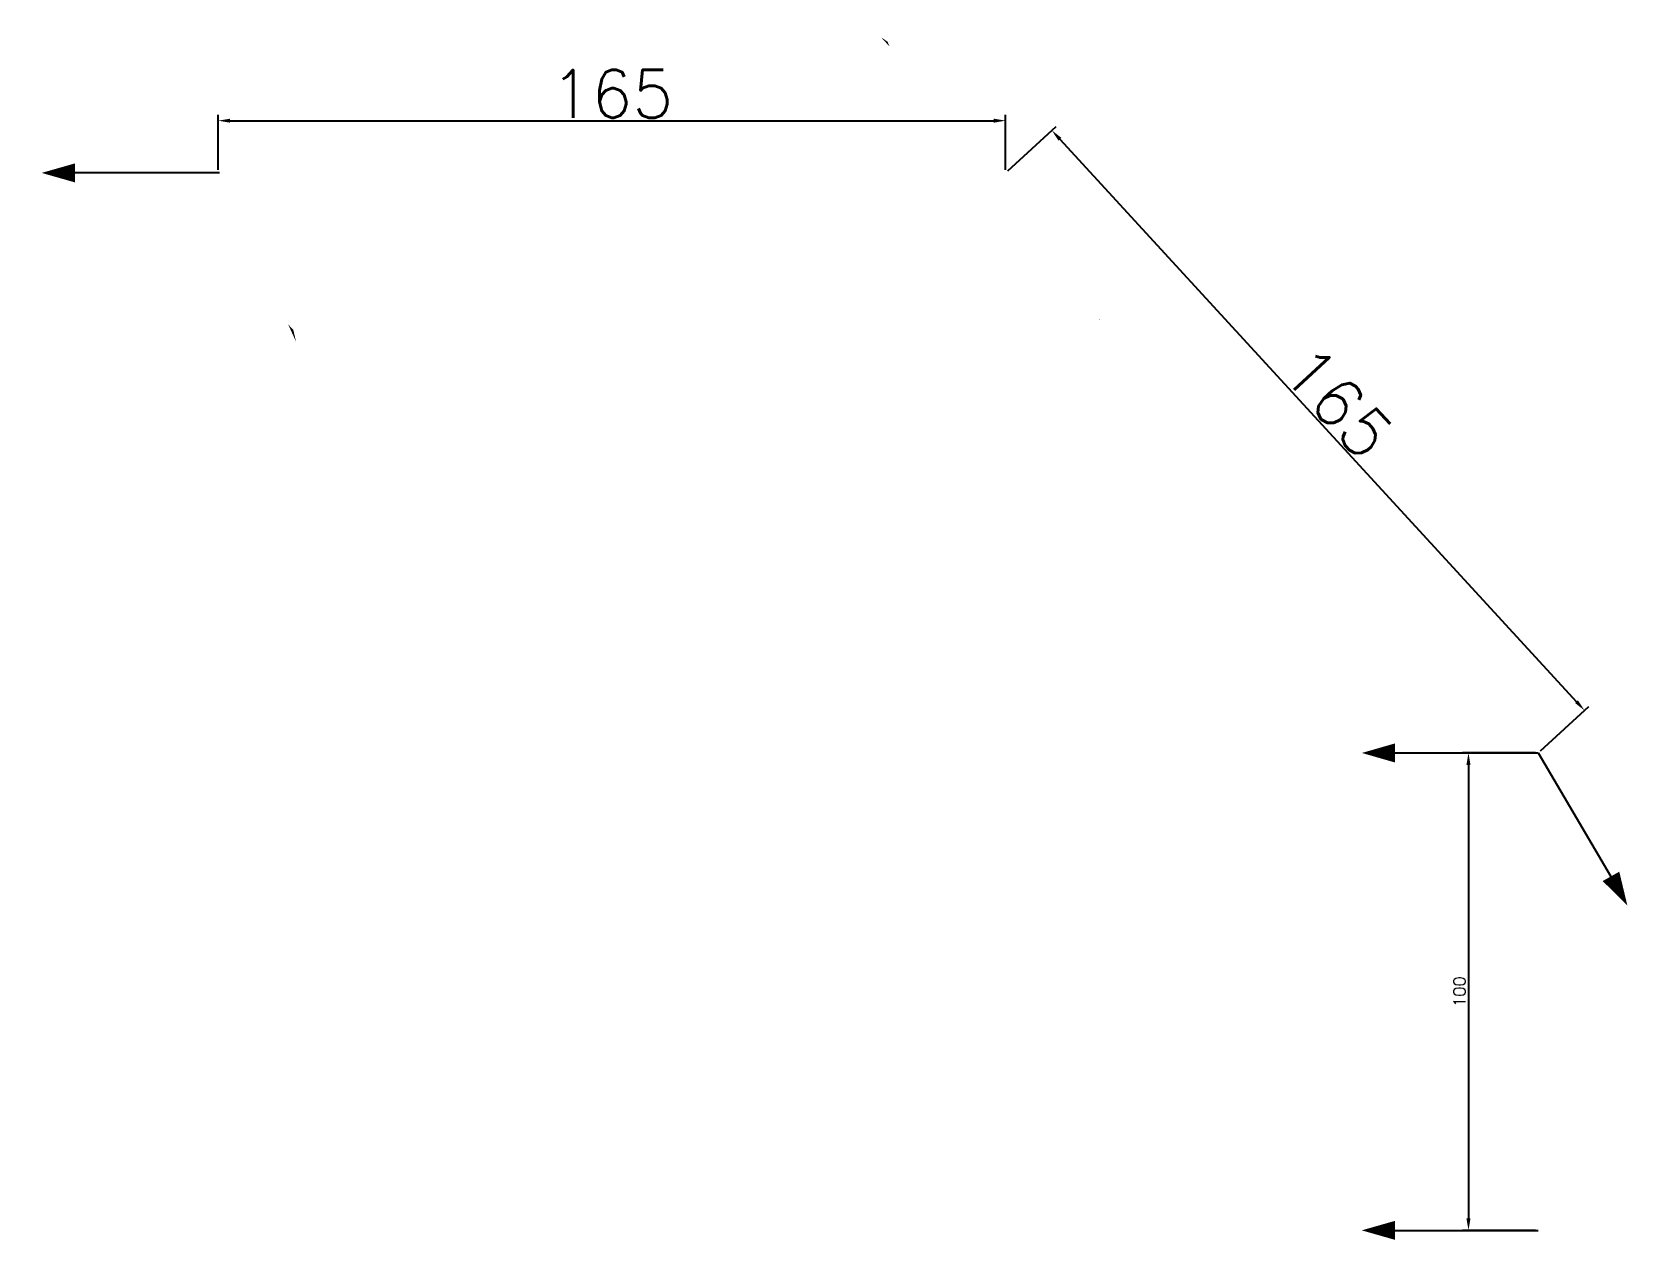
# Model space of a CAD drawing. Header units: millimetres. Extents: x 761 to 1098, y 235 to 488.
import ezdxf

# ---------------------------------------------------------------- set-up
doc = ezdxf.new("R2010")
doc.units = ezdxf.units.MM
doc.styles.get("Standard").update_dxf_attribs({"font": 'txt.shx', "height": 10, "bigfont": 'gbcbig.shx'})
doc.dimstyles.new('ISO-25', dxfattribs={"dimtxt": 6, "dimasz": 2.5, "dimexe": 1.25, "dimexo": 0.625, "dimtad": 1, "dimtxsty": 'Standard', "dimcen": 2.5, "dimadec": 0, "dimazin": 0, "dimtfac": 1, "dimtmove": 0, "dimatfit": 3, "dimfxl": 1, "dimarcsym": 0})

# ---------------------------------------------------------------- blocks, each defined once
blk = doc.blocks.new('*D2')
at = {"color": 0, "lineweight": -2}
for p, q in [((1076.22, 337.04), (1060.96, 337.04)), ((1062.21, 334.54), (1062.21, 239.54)), ((1076.22, 237.04), (1060.96, 237.04))]:
    blk.add_line(p, q, dxfattribs=at)
at = {"color": 0}
for points in [[(1061.79, 334.54), (1062.63, 334.54), (1062.21, 337.04)], [(1061.79, 239.54), (1062.63, 239.54), (1062.21, 237.04)]]:
    blk.add_solid(points, dxfattribs=at)
at = {"layer": 'Defpoints', "color": 0}
for p in [(1076.85, 337.04), (1062.21, 237.04), (1076.85, 237.04)]:
    blk.add_point(p, dxfattribs=at)
at = {"color": 0, "insert": (1060.34, 287.04), "char_height": 2.5, "attachment_point": 5, "rotation": 90}
blk.add_mtext('100', dxfattribs=at)
blk = doc.blocks.new('*D4')
at = {"color": 0, "lineweight": -2}
for p, q in [((800.22, 459.17), (800.22, 470.73)), ((802.72, 469.48), (962.72, 469.48)), ((965.22, 459.17), (965.22, 470.73))]:
    blk.add_line(p, q, dxfattribs=at)
at = {"color": 0}
for points in [[(802.72, 469.9), (802.72, 469.06), (800.22, 469.48)], [(962.72, 469.9), (962.72, 469.06), (965.22, 469.48)]]:
    blk.add_solid(points, dxfattribs=at)
at = {"layer": 'Defpoints', "color": 0}
for p in [(965.22, 469.48), (800.22, 458.54), (965.22, 458.54)]:
    blk.add_point(p, dxfattribs=at)
at = {"color": 0, "insert": (882.72, 475.1), "char_height": 10, "attachment_point": 5}
blk.add_mtext('165', dxfattribs=at)
blk = doc.blocks.new('*D5')
at = {"color": 0, "lineweight": -2}
for p, q in [((965.68, 458.97), (975.82, 468.29)), ((976.6, 465.6), (1084.84, 347.78)), ((1077.31, 337.46), (1087.46, 346.78))]:
    blk.add_line(p, q, dxfattribs=at)
at = {"color": 0}
for points in [[(976.9, 465.89), (976.29, 465.32), (974.9, 467.44)], [(1085.15, 348.06), (1084.54, 347.5), (1086.53, 345.94)]]:
    blk.add_solid(points, dxfattribs=at)
at = {"layer": 'Defpoints', "color": 0}
for p in [(965.22, 458.54), (1086.53, 345.94), (1076.85, 337.04)]:
    blk.add_point(p, dxfattribs=at)
at = {"color": 0, "insert": (1034.86, 410.5), "char_height": 10, "attachment_point": 5, "rotation": 312.5746}
blk.add_mtext('165', dxfattribs=at)

msp = doc.modelspace()

# ---------------------------------------------------------------- linework, layer by layer
for p, q in [((1046.846, 337.038), (1076.846, 337.038)), ((1076.846, 337.038), (1092.071, 311.188)), ((1046.846, 237.038), (1076.846, 237.038))]:
    msp.add_line(p, q)
for points in [[(965.216, 458.544, 0, 0, 0), (944.919, 480.636, 4, 0, 0), (940.464, 486.035, 0, 0, 0)], [(800.216, 459.169, 0, 0, 0), (812.596, 431.842, 4, 0, 0), (815.952, 425.699, 0, 0, 0)], [(965.216, 459.169, 0, 0, 0), (981.172, 433.764, 4, 0, 0), (984.842, 427.803, 0, 0, 0)], [(770.216, 458.544, 4, 0, 0), (763.216, 458.544, 0, 0, 0)], [(1046.846, 337.038, 4, 0, 0), (1039.846, 337.038, 0, 0, 0)], [(1092.071, 311.188, 4, 0, 0), (1095.503, 305.087, 0, 0, 0)], [(1076.221, 237.038, 0, 0, 0), (1076.221, 267.038, 4, 0, 0), (1076.221, 274.038, 0, 0, 0)], [(1046.846, 237.038, 4, 0, 0), (1039.846, 237.038, 0, 0, 0)]]:
    msp.add_lwpolyline(points, format="xyseb")
msp.add_lwpolyline([(800.499, 458.544), (770.216, 458.544)])

# ---------------------------------------------------------------- dimensions: what is measured, and where the dimension line sits
dim = msp.add_linear_dim(base=(965.216, 469.479), p1=(800.216, 458.544), p2=(965.216, 458.544), dimstyle='ISO-25')
dim.commit()
dim.dimension.update_dxf_attribs({"geometry": '*D4', "text_midpoint": (882.716, 475.104)})
dim = msp.add_aligned_dim(p1=(965.216, 458.544), p2=(1076.846, 337.038), distance=13.156, dimstyle='ISO-25')
dim.commit()
dim.dimension.update_dxf_attribs({"geometry": '*D5', "text_midpoint": (1034.862, 410.497)})
dim = msp.add_linear_dim(base=(1062.212, 237.038), p1=(1076.846, 337.038), p2=(1076.846, 237.038), angle=90, dimstyle='ISO-25')
dim.commit()
dim.dimension.update_dxf_attribs({"geometry": '*D2', "text_midpoint": (1060.337, 287.038)})

doc.saveas('drawing.dxf')
